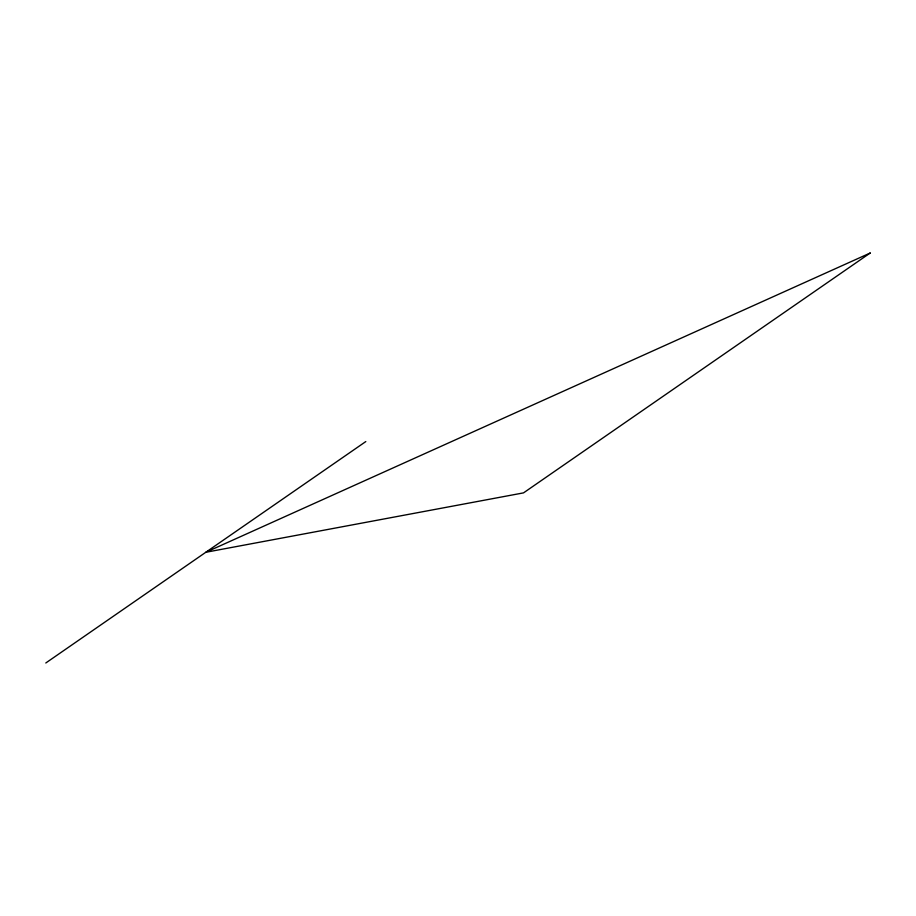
<?xml version="1.0" encoding="UTF-8"?>
<svg xmlns="http://www.w3.org/2000/svg" width="916" height="916" viewBox="0 0 916 916"><rect width="100%" height="100%" fill="white"/><g stroke="black" fill="none" stroke-linecap="round" stroke-linejoin="round"><path stroke-width="1.37" d="M45.8 662.989L365.805 441.569M870.2 253.011L523.517 492.877L205.802 552.279L870.2 253.011"/></g></svg>
